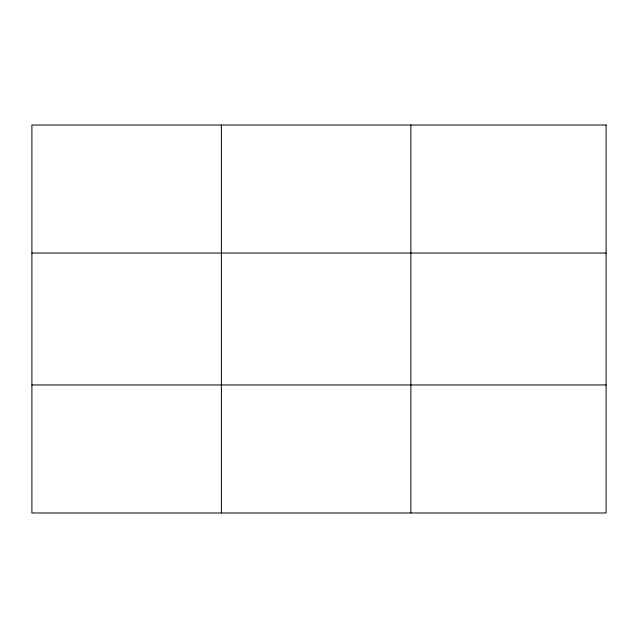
<?xml version="1.0" encoding="UTF-8"?>
<svg xmlns="http://www.w3.org/2000/svg" width="638" height="638" viewBox="0 0 638 638"><rect width="100%" height="100%" fill="white"/><g stroke="black" fill="none" stroke-linecap="round" stroke-linejoin="round"><path stroke-width="0.96" d="M221.386 125.016L221.386 512.984M410.872 125.016L410.872 512.984M31.9 253.047L606.1 253.047M31.9 384.953L606.1 384.953M606.1 125.016L606.1 512.984L31.9 512.984L31.9 125.016L606.1 125.016"/></g></svg>
